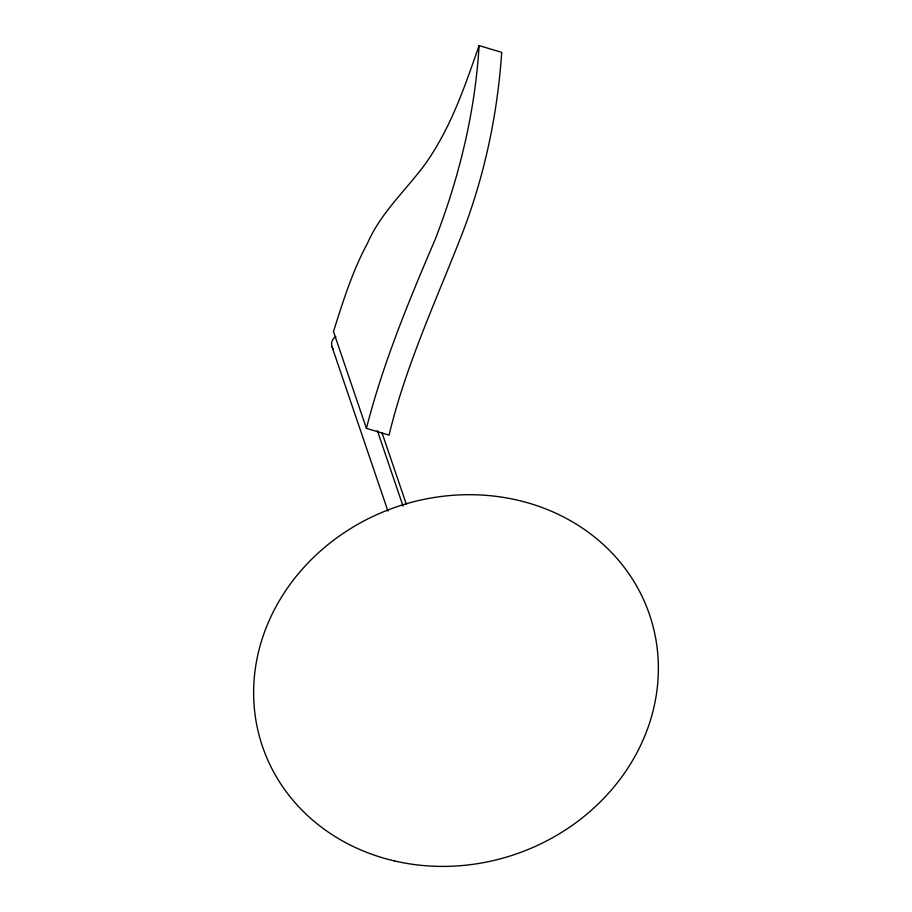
<?xml version="1.0" encoding="UTF-8"?>
<svg xmlns="http://www.w3.org/2000/svg" width="912" height="912" viewBox="0 0 912 912"><rect width="100%" height="100%" fill="white"/><g stroke="black" fill="none" stroke-linecap="round" stroke-linejoin="round"><path stroke-width="1.37" d="M479.108 45.6C475.072 112.279 459.215 177.475 435.092 239.651C408.724 301.234 383.017 363.25 366.43 428.366L389.048 435.127C406.125 363.979 437.429 297.893 463.604 230.006C485.116 172.995 497.599 113.111 501.714 52.36L479.108 45.6C468.289 76.357 457.824 107.491 442.32 136.276A180.291 49.271 -73.4 0 1 426.2 162.724C406.672 189.628 381.045 212.12 367.536 243.196C352.454 271.092 342.958 301.484 333.496 331.603L366.43 428.366M382.048 432.904L406.364 504.325M377.374 430.669L403.058 506.126M331.957 346.617L387.919 511.016M333.302 349.079A9.815 8.801 -18.7 0 1 332.755 348.304M332.299 347.483A9.815 8.801 -18.7 0 1 335.89 336.391M394.634 860.974A204.436 183.586 -18.8 0 0 653.687 628.972A204.436 183.586 -18.8 0 0 319.679 551.692A204.436 183.586 -18.8 0 0 394.634 860.974"/></g></svg>
